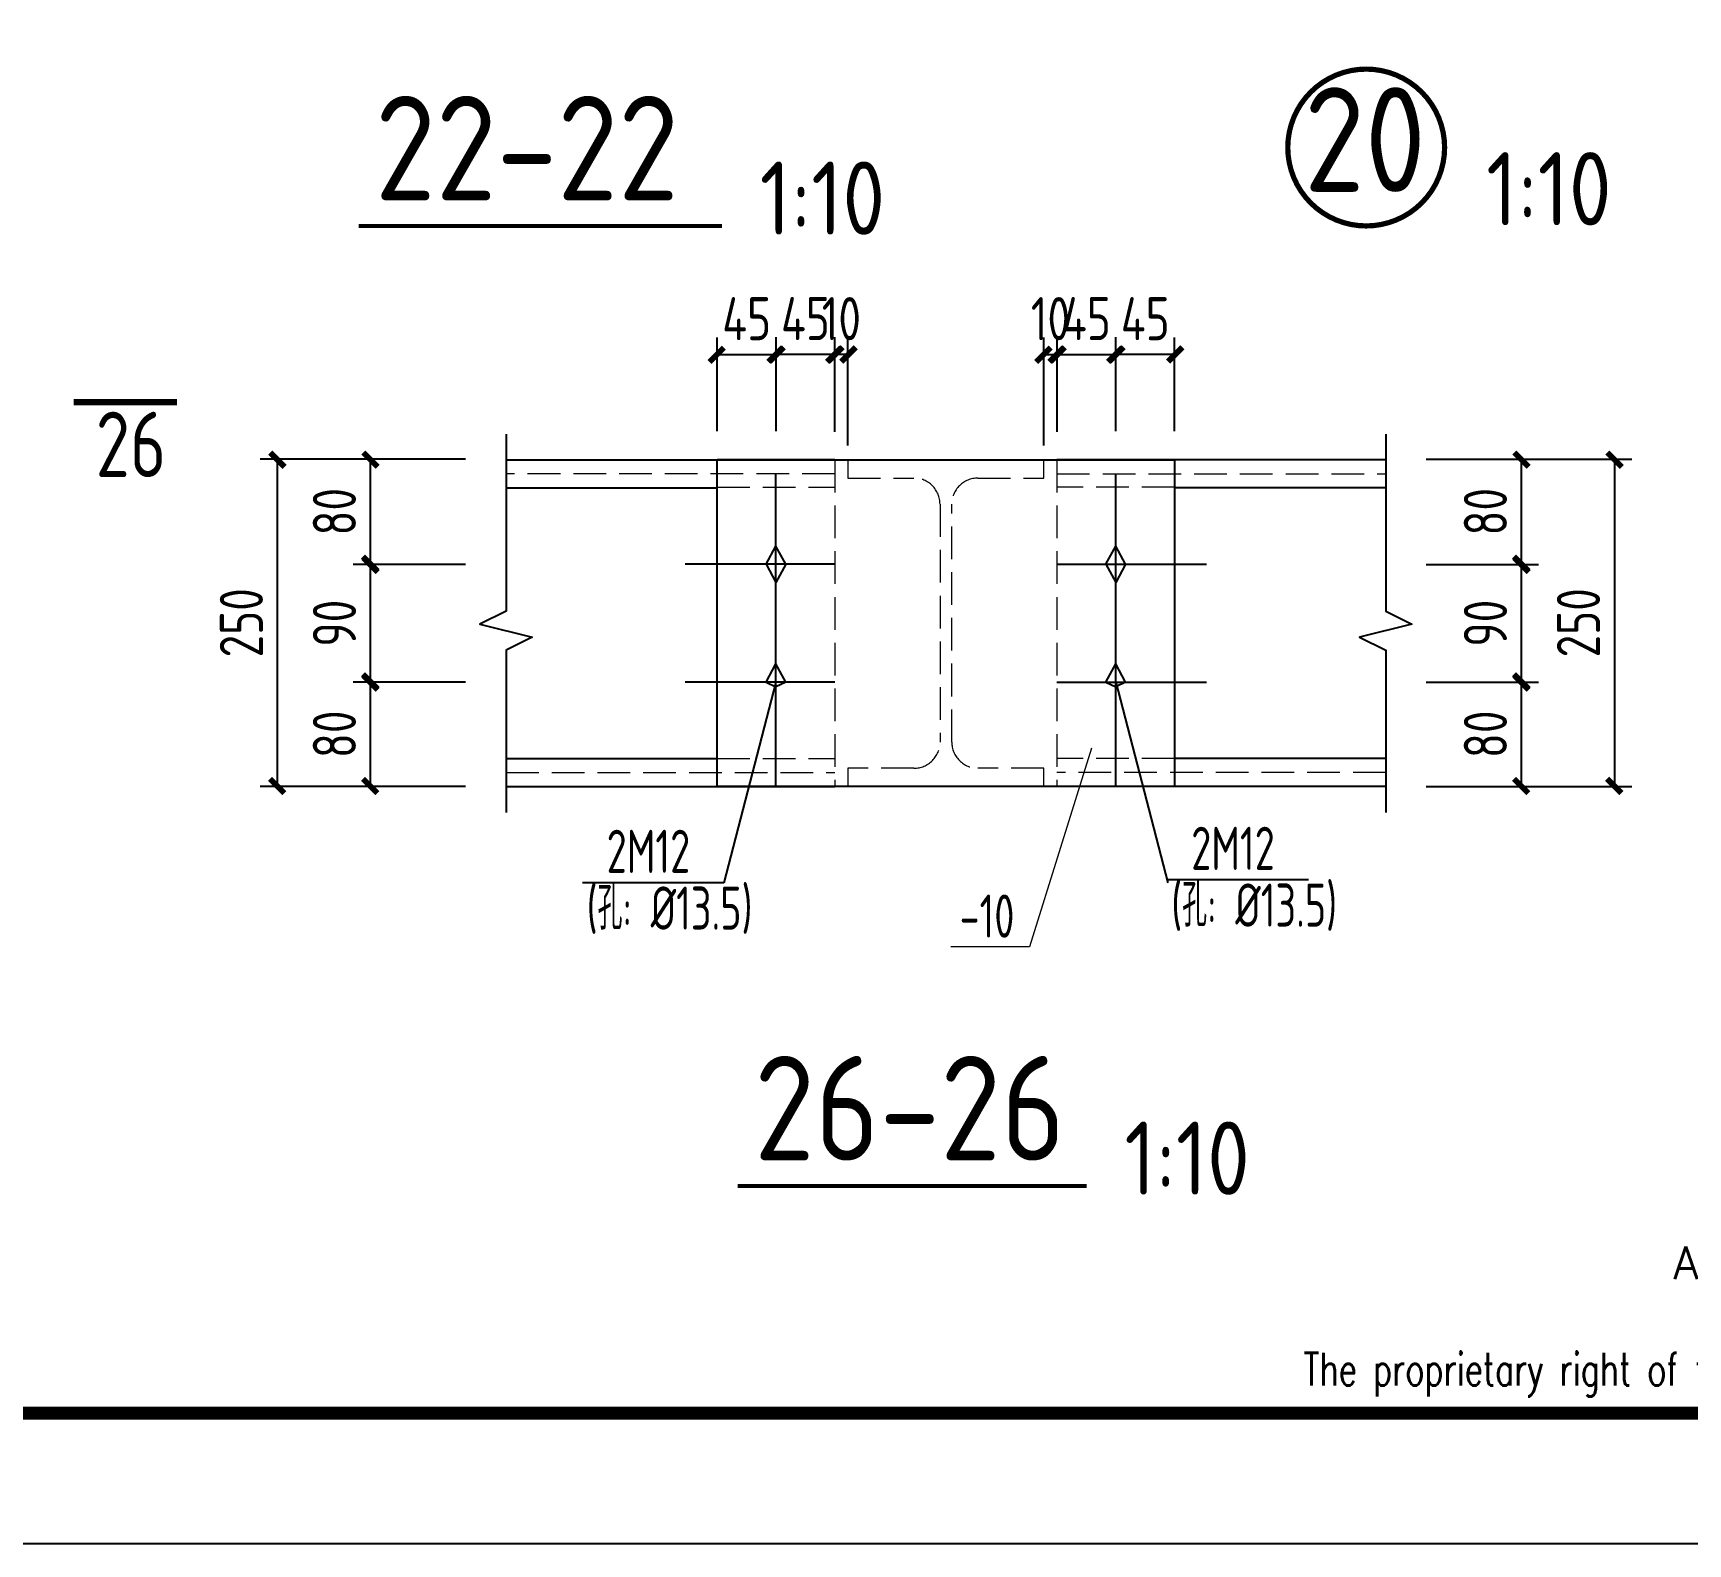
# Model space of a CAD drawing. Header units: millimetres. Extents: x 866309 to 879639, y 39442 to 44891.
# Drawn here: x 875632.7 to 875759.3, y 39448.6 to 39564.2 of the extents above; entities that cross this region are included whole.
import ezdxf
from ezdxf.enums import TextEntityAlignment as Align

# ---------------------------------------------------------------- set-up
doc = ezdxf.new("R2010")
doc.units = ezdxf.units.MM
doc.header["$LTSCALE"] = 1000
doc.header["$MEASUREMENT"] = 0
for name, pattern in [('CENTER', [2, 1.25, -0.25, 0.25, -0.25]), ('DASH', [0.35, 0.25, -0.1]), ('DOTE', [2.42, 2, -0.2, 0.02, -0.2])]:
    doc.linetypes.add(name, pattern=pattern)
for name, color, linetype, lineweight in [('1', 4, 'Continuous', 70), ('LZ', 64, 'Continuous', 9), ('数字', 3, 'Continuous', 9)]:
    doc.layers.add(name, color=color, linetype=linetype, lineweight=lineweight)
for name, color, linetype in [('AXIS', 3, 'Continuous'), ('D1', 112, 'Continuous'), ('D2', 6, 'Continuous'), ('DIM', 7, 'Continuous'), ('DOTE', 1, 'DOTE'), ('M_Thin', 7, 'Continuous'), ('PUB_DIM', 3, 'Continuous'), ('文字', 7, 'Continuous'), ('标注', 7, 'Continuous'), ('桩', 6, 'Continuous')]:
    doc.layers.add(name, color=color, linetype=linetype)
doc.styles.add('ECEC_TQ', font='txt_l.shx', dxfattribs={"bigfont": 'hztxt_l.shx'})
doc.styles.add('GBHZ', font='gbenor.shx', dxfattribs={"width": 0.9, "bigfont": 'gbcbig.shx'})
doc.dimstyles.new('Y10(110)', dxfattribs={"dimscale": 1.1, "dimtxt": 3, "dimasz": 0.01, "dimexe": 1.2, "dimexo": 1, "dimgap": 1, "dimtad": 1, "dimdec": 0, "dimlfac": 10, "dimzin": 0, "dimdsep": 46, "dimtxsty": 'GBHZ', "dimblk1": 'DX', "dimblk2": 'DX', "dimsah": 1, "dimcen": 0.09, "dimdle": 1, "dimadec": 0, "dimazin": 0, "dimtfac": 1, "dimtdec": 0, "dimtix": 1, "dimtmove": 2, "dimatfit": 3, "dimldrblk": 'DX', "dimfxl": 0, "dimtolj": 1, "dimtzin": 0, "dimarcsym": 0})

# ---------------------------------------------------------------- blocks, each defined once
blk = doc.blocks.new('DX')
at = {"color": 0, "linetype": 'ByBlock', "const_width": 40}
blk.add_lwpolyline([(-54, -51), (46, 49)], dxfattribs=at)
blk = doc.blocks.new('*D5075')
at = {"layer": 'Defpoints', "color": 0, "linetype": 'ByBlock', "transparency": 16777216}
for p in [(875738.19, 39531.62), (875738.19, 39506.57), (875753.7, 39506.57)]:
    blk.add_point(p, dxfattribs=at)
at = {"layer": 'DIM', "color": 0, "linetype": 'ByBlock', "lineweight": -2, "transparency": 16777216}
for p, q in [((875739.29, 39531.62), (875755.02, 39531.62)), ((875753.7, 39531.61), (875753.7, 39506.59)), ((875739.29, 39506.57), (875755.02, 39506.57))]:
    blk.add_line(p, q, dxfattribs=at)
at = {"layer": 'DIM', "color": 0, "linetype": 'ByBlock', "lineweight": -2, "transparency": 16777216, "xscale": 0.011, "yscale": 0.011, "zscale": 0.011}
for p, rotation in [((875753.7, 39531.62), 90), ((875753.7, 39506.57), 270)]:
    blk.add_blockref('DX', p, dxfattribs=dict(at, rotation=rotation))
at = {"layer": 'DIM', "color": 0, "linetype": 'ByBlock', "transparency": 16777216, "insert": (875750.95, 39519.1), "char_height": 3.3, "attachment_point": 5, "rotation": 90, "style": 'GBHZ'}
blk.add_mtext('\\A1;250', dxfattribs=at)
blk = doc.blocks.new('*D5076')
at = {"layer": 'Defpoints', "color": 0, "linetype": 'ByBlock', "transparency": 16777216}
for p in [(875715.55, 39539.62), (875715.55, 39532.67), (875720.05, 39532.67)]:
    blk.add_point(p, dxfattribs=at)
at = {"layer": 'DIM', "color": 0, "linetype": 'ByBlock', "lineweight": -2, "transparency": 16777216}
for p, q in [((875715.55, 39533.77), (875715.55, 39540.94)), ((875720.05, 39533.77), (875720.05, 39540.94)), ((875715.53, 39539.62), (875715.52, 39539.62)), ((875720.05, 39539.62), (875715.55, 39539.62)), ((875720.06, 39539.62), (875720.07, 39539.62))]:
    blk.add_line(p, q, dxfattribs=at)
at = {"layer": 'DIM', "color": 0, "linetype": 'ByBlock', "lineweight": -2, "transparency": 16777216, "xscale": 0.011, "yscale": 0.011, "zscale": 0.011}
blk.add_blockref('DX', (875715.55, 39539.62), dxfattribs=at)
at = {"layer": 'DIM', "color": 0, "linetype": 'ByBlock', "lineweight": -2, "transparency": 16777216, "xscale": 0.011, "yscale": 0.011, "zscale": 0.011, "rotation": 180}
blk.add_blockref('DX', (875720.05, 39539.62), dxfattribs=at)
at = {"layer": 'DIM', "color": 0, "linetype": 'ByBlock', "transparency": 16777216, "insert": (875717.8, 39542.37), "char_height": 3.3, "attachment_point": 5, "style": 'GBHZ'}
blk.add_mtext('\\A1;45', dxfattribs=at)
blk = doc.blocks.new('*D5077')
at = {"layer": 'Defpoints', "color": 0, "linetype": 'ByBlock', "transparency": 16777216}
for p in [(875711.05, 39539.62), (875711.05, 39532.62), (875710.05, 39531.57)]:
    blk.add_point(p, dxfattribs=at)
at = {"layer": 'DIM', "color": 0, "linetype": 'ByBlock', "lineweight": -2, "transparency": 16777216}
for p, q in [((875710.05, 39532.67), (875710.05, 39540.94)), ((875711.05, 39533.72), (875711.05, 39540.94)), ((875710.03, 39539.62), (875710.02, 39539.62)), ((875710.05, 39539.62), (875711.05, 39539.62)), ((875711.06, 39539.62), (875711.07, 39539.62))]:
    blk.add_line(p, q, dxfattribs=at)
at = {"layer": 'DIM', "color": 0, "linetype": 'ByBlock', "lineweight": -2, "transparency": 16777216, "xscale": 0.011, "yscale": 0.011, "zscale": 0.011}
blk.add_blockref('DX', (875710.05, 39539.62), dxfattribs=at)
at = {"layer": 'DIM', "color": 0, "linetype": 'ByBlock', "lineweight": -2, "transparency": 16777216, "xscale": 0.011, "yscale": 0.011, "zscale": 0.011, "rotation": 180}
blk.add_blockref('DX', (875711.05, 39539.62), dxfattribs=at)
at = {"layer": 'DIM', "color": 0, "linetype": 'ByBlock', "transparency": 16777216, "insert": (875710.55, 39542.37), "char_height": 3.3, "attachment_point": 5, "style": 'GBHZ'}
blk.add_mtext('\\A1;10', dxfattribs=at)
blk = doc.blocks.new('*D5078')
at = {"layer": 'Defpoints', "color": 0, "linetype": 'ByBlock', "transparency": 16777216}
for p in [(875715.55, 39539.63), (875711.05, 39532.62), (875715.55, 39532.68)]:
    blk.add_point(p, dxfattribs=at)
at = {"layer": 'DIM', "color": 0, "linetype": 'ByBlock', "lineweight": -2, "transparency": 16777216}
for p, q in [((875711.05, 39533.72), (875711.05, 39540.95)), ((875715.55, 39533.78), (875715.55, 39540.95)), ((875711.03, 39539.63), (875711.02, 39539.63)), ((875711.05, 39539.63), (875715.55, 39539.63)), ((875715.56, 39539.63), (875715.57, 39539.63))]:
    blk.add_line(p, q, dxfattribs=at)
at = {"layer": 'DIM', "color": 0, "linetype": 'ByBlock', "lineweight": -2, "transparency": 16777216, "xscale": 0.011, "yscale": 0.011, "zscale": 0.011}
blk.add_blockref('DX', (875711.05, 39539.63), dxfattribs=at)
at = {"layer": 'DIM', "color": 0, "linetype": 'ByBlock', "lineweight": -2, "transparency": 16777216, "xscale": 0.011, "yscale": 0.011, "zscale": 0.011, "rotation": 180}
blk.add_blockref('DX', (875715.55, 39539.63), dxfattribs=at)
at = {"layer": 'DIM', "color": 0, "linetype": 'ByBlock', "transparency": 16777216, "insert": (875713.3, 39542.38), "char_height": 3.3, "attachment_point": 5, "style": 'GBHZ'}
blk.add_mtext('\\A1;45', dxfattribs=at)
blk = doc.blocks.new('*D5079')
at = {"layer": 'Defpoints', "color": 0, "linetype": 'ByBlock', "transparency": 16777216}
for p in [(875738.19, 39514.57), (875746.58, 39514.57), (875738.19, 39506.57)]:
    blk.add_point(p, dxfattribs=at)
at = {"layer": 'DIM', "color": 0, "linetype": 'ByBlock', "lineweight": -2, "transparency": 16777216}
for p, q in [((875739.29, 39514.57), (875747.9, 39514.57)), ((875746.58, 39506.59), (875746.58, 39514.56)), ((875739.29, 39506.57), (875747.9, 39506.57))]:
    blk.add_line(p, q, dxfattribs=at)
at = {"layer": 'DIM', "color": 0, "linetype": 'ByBlock', "lineweight": -2, "transparency": 16777216, "xscale": 0.011, "yscale": 0.011, "zscale": 0.011}
for p, rotation in [((875746.58, 39514.57), 90), ((875746.58, 39506.57), 270)]:
    blk.add_blockref('DX', p, dxfattribs=dict(at, rotation=rotation))
at = {"layer": 'DIM', "color": 0, "linetype": 'ByBlock', "transparency": 16777216, "insert": (875743.83, 39510.57), "char_height": 3.3, "attachment_point": 5, "rotation": 90, "style": 'GBHZ'}
blk.add_mtext('\\A1;80', dxfattribs=at)
blk = doc.blocks.new('*D5080')
at = {"layer": 'Defpoints', "color": 0, "linetype": 'ByBlock', "transparency": 16777216}
for p in [(875738.19, 39523.57), (875746.58, 39523.57), (875738.19, 39514.57)]:
    blk.add_point(p, dxfattribs=at)
at = {"layer": 'DIM', "color": 0, "linetype": 'ByBlock', "lineweight": -2, "transparency": 16777216}
for p, q in [((875739.29, 39523.57), (875747.9, 39523.57)), ((875746.58, 39514.58), (875746.58, 39523.56)), ((875739.29, 39514.57), (875747.9, 39514.57))]:
    blk.add_line(p, q, dxfattribs=at)
at = {"layer": 'DIM', "color": 0, "linetype": 'ByBlock', "lineweight": -2, "transparency": 16777216, "xscale": 0.011, "yscale": 0.011, "zscale": 0.011}
for p, rotation in [((875746.58, 39523.57), 90), ((875746.58, 39514.57), 270)]:
    blk.add_blockref('DX', p, dxfattribs=dict(at, rotation=rotation))
at = {"layer": 'DIM', "color": 0, "linetype": 'ByBlock', "transparency": 16777216, "insert": (875743.83, 39519.07), "char_height": 3.3, "attachment_point": 5, "rotation": 90, "style": 'GBHZ'}
blk.add_mtext('\\A1;90', dxfattribs=at)
blk = doc.blocks.new('*D5081')
at = {"layer": 'Defpoints', "color": 0, "linetype": 'ByBlock', "transparency": 16777216}
for p in [(875738.19, 39531.62), (875746.58, 39531.62), (875738.19, 39523.57)]:
    blk.add_point(p, dxfattribs=at)
at = {"layer": 'DIM', "color": 0, "linetype": 'ByBlock', "lineweight": -2, "transparency": 16777216}
for p, q in [((875739.29, 39531.62), (875747.9, 39531.62)), ((875746.58, 39523.59), (875746.58, 39531.61)), ((875739.29, 39523.57), (875747.9, 39523.57))]:
    blk.add_line(p, q, dxfattribs=at)
at = {"layer": 'DIM', "color": 0, "linetype": 'ByBlock', "lineweight": -2, "transparency": 16777216, "xscale": 0.011, "yscale": 0.011, "zscale": 0.011}
for p, rotation in [((875746.58, 39531.62), 90), ((875746.58, 39523.57), 270)]:
    blk.add_blockref('DX', p, dxfattribs=dict(at, rotation=rotation))
at = {"layer": 'DIM', "color": 0, "linetype": 'ByBlock', "transparency": 16777216, "insert": (875743.83, 39527.6), "char_height": 3.3, "attachment_point": 5, "rotation": 90, "style": 'GBHZ'}
blk.add_mtext('\\A1;80', dxfattribs=at)
blk = doc.blocks.new('*D5082')
at = {"layer": 'Defpoints', "color": 0, "linetype": 'ByBlock', "transparency": 16777216}
for p in [(875666.9, 39531.62), (875651.39, 39506.57), (875666.9, 39506.57)]:
    blk.add_point(p, dxfattribs=at)
at = {"layer": 'DIM', "color": 0, "linetype": 'ByBlock', "lineweight": -2, "transparency": 16777216}
for p, q in [((875665.8, 39531.62), (875650.07, 39531.62)), ((875651.39, 39531.61), (875651.39, 39506.59)), ((875665.8, 39506.57), (875650.07, 39506.57))]:
    blk.add_line(p, q, dxfattribs=at)
at = {"layer": 'DIM', "color": 0, "linetype": 'ByBlock', "lineweight": -2, "transparency": 16777216, "xscale": 0.011, "yscale": 0.011, "zscale": 0.011}
for p, rotation in [((875651.39, 39531.62), 90), ((875651.39, 39506.57), 270)]:
    blk.add_blockref('DX', p, dxfattribs=dict(at, rotation=rotation))
at = {"layer": 'DIM', "color": 0, "linetype": 'ByBlock', "transparency": 16777216, "insert": (875648.64, 39519.1), "char_height": 3.3, "attachment_point": 5, "rotation": 90, "style": 'GBHZ'}
blk.add_mtext('\\A1;250', dxfattribs=at)
blk = doc.blocks.new('*D5083')
at = {"layer": 'Defpoints', "color": 0, "linetype": 'ByBlock', "transparency": 16777216}
for p in [(875689.55, 39539.62), (875685.05, 39532.67), (875689.55, 39532.67)]:
    blk.add_point(p, dxfattribs=at)
at = {"layer": 'DIM', "color": 0, "linetype": 'ByBlock', "lineweight": -2, "transparency": 16777216}
for p, q in [((875685.05, 39533.77), (875685.05, 39540.94)), ((875689.55, 39533.77), (875689.55, 39540.94)), ((875685.03, 39539.62), (875685.02, 39539.62)), ((875685.05, 39539.62), (875689.55, 39539.62)), ((875689.56, 39539.62), (875689.57, 39539.62))]:
    blk.add_line(p, q, dxfattribs=at)
at = {"layer": 'DIM', "color": 0, "linetype": 'ByBlock', "lineweight": -2, "transparency": 16777216, "xscale": 0.011, "yscale": 0.011, "zscale": 0.011}
blk.add_blockref('DX', (875685.05, 39539.62), dxfattribs=at)
at = {"layer": 'DIM', "color": 0, "linetype": 'ByBlock', "lineweight": -2, "transparency": 16777216, "xscale": 0.011, "yscale": 0.011, "zscale": 0.011, "rotation": 180}
blk.add_blockref('DX', (875689.55, 39539.62), dxfattribs=at)
at = {"layer": 'DIM', "color": 0, "linetype": 'ByBlock', "transparency": 16777216, "insert": (875687.3, 39542.37), "char_height": 3.3, "attachment_point": 5, "style": 'GBHZ'}
blk.add_mtext('\\A1;45', dxfattribs=at)
blk = doc.blocks.new('*D5084')
at = {"layer": 'Defpoints', "color": 0, "linetype": 'ByBlock', "transparency": 16777216}
for p in [(875694.05, 39539.62), (875694.05, 39532.62), (875695.05, 39531.57)]:
    blk.add_point(p, dxfattribs=at)
at = {"layer": 'DIM', "color": 0, "linetype": 'ByBlock', "lineweight": -2, "transparency": 16777216}
for p, q in [((875694.05, 39533.72), (875694.05, 39540.94)), ((875695.05, 39532.67), (875695.05, 39540.94)), ((875694.03, 39539.62), (875694.02, 39539.62)), ((875695.05, 39539.62), (875694.05, 39539.62)), ((875695.06, 39539.62), (875695.07, 39539.62))]:
    blk.add_line(p, q, dxfattribs=at)
at = {"layer": 'DIM', "color": 0, "linetype": 'ByBlock', "lineweight": -2, "transparency": 16777216, "xscale": 0.011, "yscale": 0.011, "zscale": 0.011}
blk.add_blockref('DX', (875694.05, 39539.62), dxfattribs=at)
at = {"layer": 'DIM', "color": 0, "linetype": 'ByBlock', "lineweight": -2, "transparency": 16777216, "xscale": 0.011, "yscale": 0.011, "zscale": 0.011, "rotation": 180}
blk.add_blockref('DX', (875695.05, 39539.62), dxfattribs=at)
at = {"layer": 'DIM', "color": 0, "linetype": 'ByBlock', "transparency": 16777216, "insert": (875694.55, 39542.37), "char_height": 3.3, "attachment_point": 5, "style": 'GBHZ'}
blk.add_mtext('\\A1;10', dxfattribs=at)
blk = doc.blocks.new('*D5085')
at = {"layer": 'Defpoints', "color": 0, "linetype": 'ByBlock', "transparency": 16777216}
for p in [(875689.55, 39539.63), (875689.55, 39532.68), (875694.05, 39532.62)]:
    blk.add_point(p, dxfattribs=at)
at = {"layer": 'DIM', "color": 0, "linetype": 'ByBlock', "lineweight": -2, "transparency": 16777216}
for p, q in [((875689.55, 39533.78), (875689.55, 39540.95)), ((875694.05, 39533.72), (875694.05, 39540.95)), ((875689.53, 39539.63), (875689.52, 39539.63)), ((875694.05, 39539.63), (875689.55, 39539.63)), ((875694.06, 39539.63), (875694.07, 39539.63))]:
    blk.add_line(p, q, dxfattribs=at)
at = {"layer": 'DIM', "color": 0, "linetype": 'ByBlock', "lineweight": -2, "transparency": 16777216, "xscale": 0.011, "yscale": 0.011, "zscale": 0.011}
blk.add_blockref('DX', (875689.55, 39539.63), dxfattribs=at)
at = {"layer": 'DIM', "color": 0, "linetype": 'ByBlock', "lineweight": -2, "transparency": 16777216, "xscale": 0.011, "yscale": 0.011, "zscale": 0.011, "rotation": 180}
blk.add_blockref('DX', (875694.05, 39539.63), dxfattribs=at)
at = {"layer": 'DIM', "color": 0, "linetype": 'ByBlock', "transparency": 16777216, "insert": (875691.8, 39542.38), "char_height": 3.3, "attachment_point": 5, "style": 'GBHZ'}
blk.add_mtext('\\A1;45', dxfattribs=at)
blk = doc.blocks.new('*D5086')
at = {"layer": 'Defpoints', "color": 0, "linetype": 'ByBlock', "transparency": 16777216}
for p in [(875658.51, 39514.57), (875666.9, 39514.57), (875666.9, 39506.57)]:
    blk.add_point(p, dxfattribs=at)
at = {"layer": 'DIM', "color": 0, "linetype": 'ByBlock', "lineweight": -2, "transparency": 16777216}
for p, q in [((875665.8, 39514.57), (875657.19, 39514.57)), ((875658.51, 39506.59), (875658.51, 39514.56)), ((875665.8, 39506.57), (875657.19, 39506.57))]:
    blk.add_line(p, q, dxfattribs=at)
at = {"layer": 'DIM', "color": 0, "linetype": 'ByBlock', "lineweight": -2, "transparency": 16777216, "xscale": 0.011, "yscale": 0.011, "zscale": 0.011}
for p, rotation in [((875658.51, 39514.57), 90), ((875658.51, 39506.57), 270)]:
    blk.add_blockref('DX', p, dxfattribs=dict(at, rotation=rotation))
at = {"layer": 'DIM', "color": 0, "linetype": 'ByBlock', "transparency": 16777216, "insert": (875655.76, 39510.57), "char_height": 3.3, "attachment_point": 5, "rotation": 90, "style": 'GBHZ'}
blk.add_mtext('\\A1;80', dxfattribs=at)
blk = doc.blocks.new('*D5087')
at = {"layer": 'Defpoints', "color": 0, "linetype": 'ByBlock', "transparency": 16777216}
for p in [(875658.51, 39523.57), (875666.9, 39523.57), (875666.9, 39514.57)]:
    blk.add_point(p, dxfattribs=at)
at = {"layer": 'DIM', "color": 0, "linetype": 'ByBlock', "lineweight": -2, "transparency": 16777216}
for p, q in [((875665.8, 39523.57), (875657.19, 39523.57)), ((875658.51, 39514.58), (875658.51, 39523.56)), ((875665.8, 39514.57), (875657.19, 39514.57))]:
    blk.add_line(p, q, dxfattribs=at)
at = {"layer": 'DIM', "color": 0, "linetype": 'ByBlock', "lineweight": -2, "transparency": 16777216, "xscale": 0.011, "yscale": 0.011, "zscale": 0.011}
for p, rotation in [((875658.51, 39523.57), 90), ((875658.51, 39514.57), 270)]:
    blk.add_blockref('DX', p, dxfattribs=dict(at, rotation=rotation))
at = {"layer": 'DIM', "color": 0, "linetype": 'ByBlock', "transparency": 16777216, "insert": (875655.76, 39519.07), "char_height": 3.3, "attachment_point": 5, "rotation": 90, "style": 'GBHZ'}
blk.add_mtext('\\A1;90', dxfattribs=at)
blk = doc.blocks.new('*D5088')
at = {"layer": 'Defpoints', "color": 0, "linetype": 'ByBlock', "transparency": 16777216}
for p in [(875658.51, 39531.62), (875666.9, 39531.62), (875666.9, 39523.57)]:
    blk.add_point(p, dxfattribs=at)
at = {"layer": 'DIM', "color": 0, "linetype": 'ByBlock', "lineweight": -2, "transparency": 16777216}
for p, q in [((875665.8, 39531.62), (875657.19, 39531.62)), ((875658.51, 39523.59), (875658.51, 39531.61)), ((875665.8, 39523.57), (875657.19, 39523.57))]:
    blk.add_line(p, q, dxfattribs=at)
at = {"layer": 'DIM', "color": 0, "linetype": 'ByBlock', "lineweight": -2, "transparency": 16777216, "xscale": 0.011, "yscale": 0.011, "zscale": 0.011}
for p, rotation in [((875658.51, 39531.62), 90), ((875658.51, 39523.57), 270)]:
    blk.add_blockref('DX', p, dxfattribs=dict(at, rotation=rotation))
at = {"layer": 'DIM', "color": 0, "linetype": 'ByBlock', "transparency": 16777216, "insert": (875655.76, 39527.6), "char_height": 3.3, "attachment_point": 5, "rotation": 90, "style": 'GBHZ'}
blk.add_mtext('\\A1;80', dxfattribs=at)

msp = doc.modelspace()

# ---------------------------------------------------------------- linework, layer by layer
msp.add_line((875950.829, 39448.627), (875109.829, 39448.627))
at = {"color": 0, "const_width": 1}
msp.add_lwpolyline([(875940.829, 39458.627), (875134.829, 39458.627), (875134.829, 40032.627), (875940.829, 40032.627)], close=True, dxfattribs=at)
at = {"linetype": 'ByBlock', "ltscale": 0.5, "const_width": 0.4}
msp.add_lwpolyline([(875728.707, 39555.464, 1), (875740.707, 39555.464, 1)], format="xyb", close=True, dxfattribs=at)
at = {"layer": '1', "const_width": 0.48}
msp.add_lwpolyline([(875635.797, 39535.977), (875643.719, 39535.977)], dxfattribs=at)
at = {"layer": 'D1', "color": 251}
for p, q in [((875689.545, 39514.571), (875685.56, 39499.2)), ((875715.545, 39514.571), (875719.531, 39499.2)), ((875685.56, 39499.2), (875674.737, 39499.2)), ((875730.291, 39499.429), (875719.467, 39499.429))]:
    msp.add_line(p, q, dxfattribs=at)
at = {"layer": 'D2'}
for p, q in [((875668.891, 39531.574), (875694.045, 39531.574)), ((875694.045, 39531.574), (875685.045, 39531.574)), ((875711.045, 39531.574), (875720.045, 39531.574)), ((875736.199, 39531.574), (875711.045, 39531.574)), ((875668.891, 39529.433), (875685.045, 39529.433)), ((875736.199, 39529.433), (875720.045, 39529.433)), ((875668.891, 39508.716), (875685.045, 39508.716)), ((875736.199, 39508.716), (875720.045, 39508.716)), ((875668.891, 39506.574), (875694.045, 39506.574)), ((875736.199, 39506.574), (875711.045, 39506.574))]:
    msp.add_line(p, q, dxfattribs=at)
at = {"layer": 'DOTE', "linetype": 'CENTER', "ltscale": 0.02}
for p, q in [((875689.545, 39506.574), (875689.545, 39530.504)), ((875715.545, 39506.574), (875715.545, 39530.504)), ((875694.045, 39523.574), (875682.594, 39523.574)), ((875711.045, 39523.574), (875722.496, 39523.574)), ((875694.045, 39514.571), (875682.594, 39514.571)), ((875711.045, 39514.571), (875722.496, 39514.571))]:
    msp.add_line(p, q, dxfattribs=at)
at = {"layer": 'LZ', "color": 251, "linetype": 'DASH', "ltscale": 0.01}
for p, q in [((875694.045, 39531.574), (875694.045, 39506.574)), ((875711.045, 39531.574), (875711.045, 39506.574)), ((875694.045, 39530.504), (875668.891, 39530.504)), ((875711.045, 39530.504), (875736.199, 39530.504)), ((875685.045, 39529.476), (875694.045, 39529.476)), ((875720.045, 39529.476), (875711.045, 39529.476)), ((875685.045, 39508.716), (875694.045, 39508.716)), ((875720.045, 39508.716), (875711.045, 39508.716)), ((875668.891, 39507.645), (875694.045, 39507.645)), ((875736.199, 39507.645), (875711.045, 39507.645))]:
    msp.add_line(p, q, dxfattribs=at)
msp.add_lwpolyline([(875710.047, 39531.574), (875695.047, 39531.574), (875695.047, 39530.174), (875700.097, 39530.174, -0.4142136), (875702.097, 39528.174), (875702.097, 39509.974, -0.4142136), (875700.097, 39507.974), (875695.047, 39507.974), (875695.047, 39506.574), (875710.047, 39506.574), (875710.047, 39507.974), (875704.997, 39507.974, -0.4142136), (875702.997, 39509.974), (875702.997, 39528.174, -0.4142136), (875704.997, 39530.174), (875710.047, 39530.174)], format="xyb", close=True, dxfattribs=at)
at = {"layer": 'M_Thin', "color": 7}
for points in [[(875668.891, 39533.528), (875668.891, 39519.999), (875666.891, 39518.999), (875670.891, 39517.999), (875668.891, 39516.999), (875668.891, 39504.574)], [(875736.199, 39533.528), (875736.199, 39519.999), (875738.199, 39518.999), (875734.199, 39517.999), (875736.199, 39516.999), (875736.199, 39504.574)]]:
    msp.add_lwpolyline(points, dxfattribs=at)
at = {"layer": '数字'}
for p, q in [((875713.699, 39509.505), (875708.946, 39494.32)), ((875708.946, 39494.32), (875702.93, 39494.32))]:
    msp.add_line(p, q, dxfattribs=at)
at = {"layer": '文字', "color": 6, "const_width": 0.32}
for points in [[(875657.608, 39549.464), (875685.421, 39549.464)], [(875686.618, 39476.011), (875713.327, 39476.011)]]:
    msp.add_lwpolyline(points, dxfattribs=at)
at = {"layer": '标注'}
msp.add_lwpolyline([(875685.045, 39531.574), (875720.045, 39531.574), (875720.045, 39506.574), (875685.045, 39506.574)], close=True, dxfattribs=at)
at = {"layer": '桩'}
for p, q in [((875688.796, 39523.574), (875689.545, 39524.956)), ((875690.294, 39523.574), (875689.545, 39524.956)), ((875714.796, 39523.574), (875715.545, 39524.956)), ((875716.294, 39523.574), (875715.545, 39524.956)), ((875688.796, 39523.574), (875689.545, 39522.193)), ((875690.294, 39523.574), (875689.545, 39522.193)), ((875714.796, 39523.574), (875715.545, 39522.193)), ((875716.294, 39523.574), (875715.545, 39522.193)), ((875688.796, 39514.571), (875689.545, 39515.953)), ((875690.294, 39514.571), (875689.545, 39515.953)), ((875714.796, 39514.571), (875715.545, 39515.953)), ((875716.294, 39514.571), (875715.545, 39515.953)), ((875688.796, 39514.571), (875689.545, 39514.19)), ((875690.294, 39514.571), (875689.545, 39514.19)), ((875714.796, 39514.571), (875715.545, 39514.19)), ((875716.294, 39514.571), (875715.545, 39514.19))]:
    msp.add_line(p, q, dxfattribs=at)

# ---------------------------------------------------------------- texts
at = {"style": 'ECEC_TQ'}
msp.add_text('AUTHORIZED', height=2.5, dxfattribs=at).set_placement((875768.329, 39470.127), align=Align.MIDDLE)
at = {"style": 'ECEC_TQ', "width": 0.72}
msp.add_text('The proprietary right of this document belongs to Anhui Huadong Chemical And Medical Engineering  Co.,Ltd.  and any replication or transfer to the 3rd. side is forbidden without its permission. ', height=2.5, dxfattribs=at).set_placement((875850.829, 39461.627), align=Align.MIDDLE)
at = {"layer": 'AXIS', "style": 'GBHZ', "width": 0.8}
for s, p in [('2M12', (875676.588, 39499.966)), ('2M12', (875721.319, 39500.195)), ('(孔: %%C13.5)', (875675.056, 39495.623)), ('(孔: %%C13.5)', (875719.787, 39495.851)), ('-10', (875703.593, 39495.01))]:
    msp.add_text(s, height=3.3, dxfattribs=at).set_placement(p)
at = {"layer": 'PUB_DIM', "style": 'GBHZ', "width": 0.9}
msp.add_text('26', height=5, dxfattribs=at).set_placement((875637.493, 39530.25))
at = {"layer": '文字', "color": 6, "style": 'GBHZ'}
for s, height, p in [('20', 8, (875729.949, 39552.073)), ('22-22', 8, (875658.859, 39551.415)), ('1:10', 5.6, (875743.888, 39549.512, -0.009)), ('1:10', 5.6, (875688.3, 39548.794)), ('26-26', 8, (875687.869, 39477.962)), ('1:10', 5.6, (875716.206, 39475.341))]:
    msp.add_text(s, height=height, dxfattribs=at).set_placement(p)

# ---------------------------------------------------------------- dimensions: what is measured, and where the dimension line sits
at = {"layer": 'DIM', "color": 6, "linetype": 'ByBlock'}
for base, p1, p2, picture, middle in [((875689.545, 39539.617), (875685.045, 39532.67), (875689.545, 39532.67), '*D5083', (875687.295, 39542.367)), ((875711.045, 39539.617), (875710.045, 39531.574), (875711.045, 39532.621), '*D5077', (875710.545, 39542.367)), ((875715.545, 39539.631), (875711.045, 39532.621), (875715.545, 39532.684), '*D5078', (875713.295, 39542.381))]:
    dim = msp.add_linear_dim(base=base, p1=p1, p2=p2, dimstyle='Y10(110)', override={"dimtxsty": 'GBHZ'}, dxfattribs=at)
    dim.commit()
    dim.dimension.update_dxf_attribs({"geometry": picture, "text_midpoint": middle})
for base, p1, p2, angle, picture, middle in [((875689.545, 39539.631), (875694.045, 39532.621), (875689.545, 39532.684), 180, '*D5085', (875691.795, 39542.381)), ((875694.045, 39539.617), (875695.045, 39531.574), (875694.045, 39532.621), 180, '*D5084', (875694.545, 39542.367)), ((875715.545, 39539.617), (875720.045, 39532.67), (875715.545, 39532.67), 180, '*D5076', (875717.795, 39542.367)), ((875651.392, 39506.574), (875666.899, 39531.618), (875666.899, 39506.574), 90, '*D5082', (875648.642, 39519.096)), ((875658.51, 39531.618), (875666.899, 39523.574), (875666.899, 39531.618), 90, '*D5088', (875655.76, 39527.596)), ((875753.698, 39506.574), (875738.191, 39531.618), (875738.191, 39506.574), 90, '*D5075', (875750.948, 39519.096)), ((875746.58, 39531.618), (875738.191, 39523.574), (875738.191, 39531.618), 90, '*D5081', (875743.83, 39527.596)), ((875658.51, 39523.574), (875666.899, 39514.571), (875666.899, 39523.574), 90, '*D5087', (875655.76, 39519.073)), ((875746.58, 39523.574), (875738.191, 39514.571), (875738.191, 39523.574), 90, '*D5080', (875743.83, 39519.073)), ((875658.51, 39514.571), (875666.899, 39506.574), (875666.899, 39514.571), 90, '*D5086', (875655.76, 39510.573)), ((875746.58, 39514.571), (875738.191, 39506.574), (875738.191, 39514.571), 90, '*D5079', (875743.83, 39510.573))]:
    dim = msp.add_linear_dim(base=base, p1=p1, p2=p2, angle=angle, dimstyle='Y10(110)', override={"dimtxsty": 'GBHZ'}, dxfattribs=at)
    dim.commit()
    dim.dimension.update_dxf_attribs({"geometry": picture, "text_midpoint": middle})

doc.saveas('drawing.dxf')
